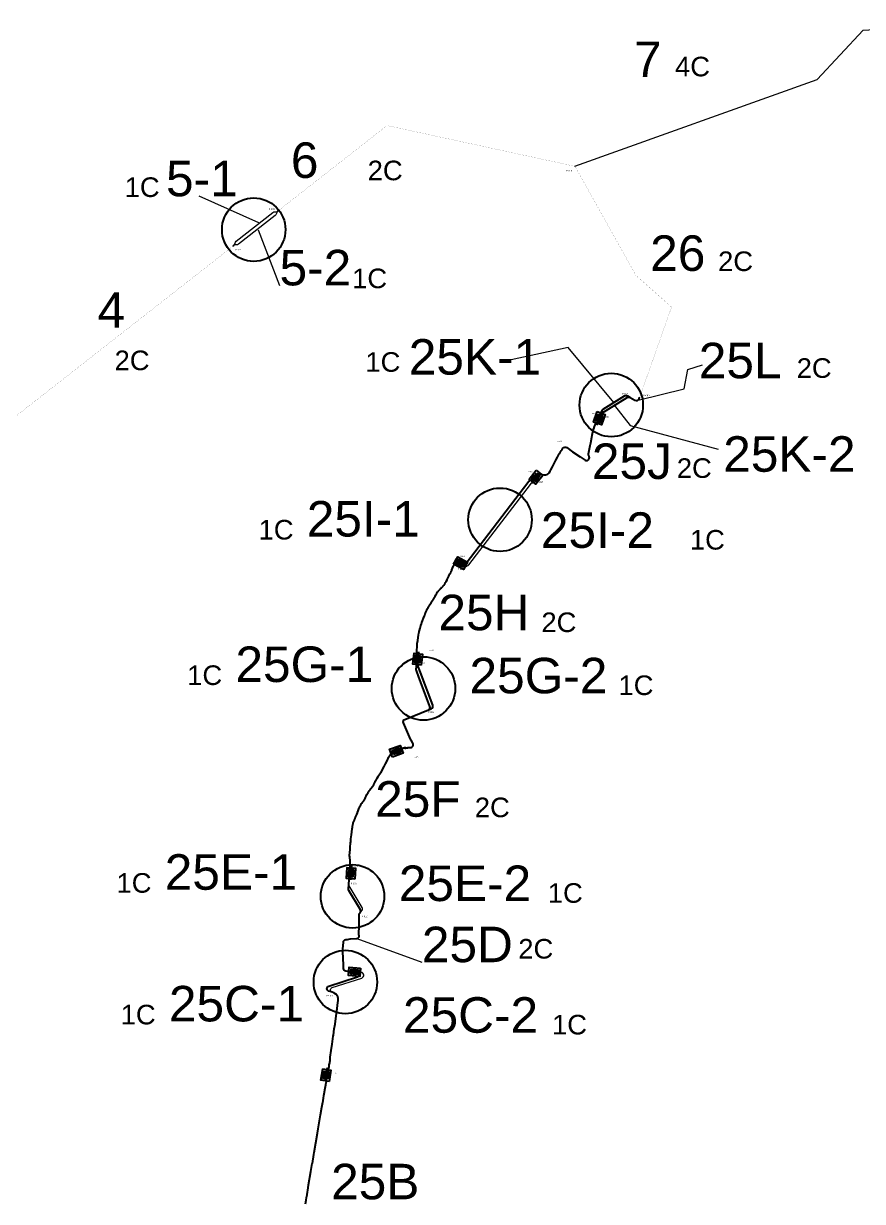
# Model space of a CAD drawing. Header units: metres. Extents: x 454908 to 510509, y 4717009 to 4730077.
# Drawn here: x 500254 to 504536, y 4723104 to 4729116 of the extents above; entities that cross this region are included whole.
import ezdxf

# ---------------------------------------------------------------- set-up
doc = ezdxf.new("R2010")
doc.units = ezdxf.units.M
doc.header["$LTSCALE"] = 0.01
doc.header["$MEASUREMENT"] = 0
doc.header["$PDMODE"] = 35
doc.header["$PDSIZE"] = -1.5
doc.layers.get('0').update_dxf_attribs({"lineweight": 0})
for name, color, linetype in [('--PHD', 6, 'Continuous'), ('....pat directa', 5, 'Continuous'), ('10TRZ_LINEA_PK', 4, 'Continuous'), ('CE', 7, 'Continuous')]:
    doc.layers.add(name, color=color, linetype=linetype)
for name, color, linetype, lineweight in [('--PUNTOS NOTABLES', 7, 'Continuous', 0), ('-LINEAQ AUXILIAR', 252, 'Continuous', 0), ('LEAR TRAMOS AEREOS 2c', 62, 'Continuous', 0), ('LEAR TRAMOS AEREOS 4c', 6, 'Continuous', 0), ('LEAR TRAMOS AEREOS TEXTO', 2, 'Continuous', 0), ('LEAR TRAMOS SUBTERRANEOS 1c', 5, 'Continuous', 0), ('LEAR TRAMOS SUBTERRANEOS 2c', 7, 'Continuous', 0), ('NUMERO CIRCUITOS', 6, 'Continuous', 0)]:
    doc.layers.add(name, color=color, linetype=linetype, lineweight=lineweight)
doc.styles.add('SOLARIA 2', font='arial.ttf')
doc.styles.get("Standard").update_dxf_attribs({"font": 'arial.ttf'})
doc.dimstyles.new('SOLARIA', dxfattribs={"dimtxt": 3, "dimasz": 2, "dimexe": 0.25, "dimexo": 1, "dimgap": 1, "dimtad": 1, "dimtih": 1, "dimtoh": 1, "dimzin": 0, "dimdsep": 46, "dimtxsty": 'Standard', "dimcen": 0, "dimclrt": 256, "dimadec": 4, "dimazin": 0, "dimtfac": 1, "dimtofl": 0, "dimtmove": 1, "dimatfit": 2, "dimfxl": 3, "dimfxlon": 1, "dimtfillclr": 256, "dimtolj": 1, "dimtzin": 0, "dimarcsym": 0})

# ---------------------------------------------------------------- blocks, each defined once
blk = doc.blocks.new('A$Cf7c1e7a3')
at = {"color": 3}
for points in [[(17.8, 39.7), (43.2, 5.1)], [(17.8, 39.7), (43.2, 5.1)], [(43.2, 5.1), (17.8, 39.7)]]:
    blk.add_lwpolyline(points, dxfattribs=at)
at = {"layer": '10TRZ_LINEA_PK', "color": 5}
for points in [[(41, 56.6), (66.3, 22), (20, -11.9), (-5.3, 22.7)], [(38.8, 42.6), (52.4, 24.2), (22.2, 2.1), (8.7, 20.5)], [(37.4, 33), (42.7, 25.7), (23.7, 11.7), (18.3, 19.1)]]:
    blk.add_lwpolyline(points, close=True, dxfattribs=at)
at = {"layer": '10TRZ_LINEA_PK', "color": 41, "true_color": 0xf4ee51}
blk.add_lwpolyline([(0, 0), (57.5, 42.1)], dxfattribs=at)
at = {"layer": '10TRZ_LINEA_PK', "color": 1}
for points in [[(38.4, 39.8), (49.6, 24.6), (22.6, 4.9), (11.5, 20.1)], [(37.1, 31.5), (41.2, 25.9), (23.9, 13.3), (19.9, 18.8)], [(36.7, 28.7), (38.4, 26.3), (24.4, 16), (22.6, 18.4), (36.7, 28.7)]]:
    blk.add_lwpolyline(points, close=True, dxfattribs=at)
at = {"layer": '10TRZ_LINEA_PK', "color": 5}
blk.add_lwpolyline([(43.2, 5.1), (17.8, 39.7)], dxfattribs=at)
at = {"layer": '10TRZ_LINEA_PK', "color": 1}
blk.add_lwpolyline([(22.6, 18.4), (38.4, 26.3), (36.7, 28.7), (24.4, 16)], dxfattribs=at)
blk = doc.blocks.new('*D25')
at = {"layer": '....pat directa', "color": 0, "lineweight": -2, "transparency": 16777216}
for p, q in [((502201.8, 4725421.5), (502201.6, 4725423.5)), ((502201.9, 4725419.6), (502202.2, 4725419.6)), ((502202.1, 4725417.5), (502201.9, 4725419.6)), ((502202, 4725418.5), (502205.8, 4725418.8)), ((502202.1, 4725417.5), (502202.4, 4725417.5)), ((502202.3, 4725415.5), (502202.4, 4725413.5)), ((502205.8, 4725418.8), (502215.7, 4725418.8))]:
    blk.add_line(p, q, dxfattribs=at)
at = {"layer": '....pat directa', "color": 0, "transparency": 16777216}
for points in [[(502202.1, 4725421.6), (502201.5, 4725421.5), (502201.9, 4725419.6)], [(502202.6, 4725415.5), (502201.9, 4725415.4), (502202.1, 4725417.5)]]:
    blk.add_solid(points, dxfattribs=at)
at = {"layer": 'Defpoints', "color": 0, "transparency": 16777216}
for p in [(502201.9, 4725419.6), (502201.9, 4725419.6), (502202.1, 4725417.5)]:
    blk.add_point(p, dxfattribs=at)
at = {"layer": '....pat directa', "transparency": 16777216, "insert": (502210.7, 4725421.3), "char_height": 3, "attachment_point": 5}
blk.add_mtext('\\A1;2.10', dxfattribs=at)

msp = doc.modelspace()

# ---------------------------------------------------------------- linework, layer by layer
at = {"layer": '--PHD'}
for centre in [(501428.524, 4728064.159), (503253.542, 4727168.893), (502685.776, 4726583.47), (502294.926, 4725722.383), (501932.908, 4724661.15), (501896.393, 4724223.987)]:
    msp.add_circle(centre, 161.933, dxfattribs=at)
at = {"layer": '-LINEAQ AUXILIAR'}
for points in [[(501454.741, 4728098.363), (501149.595, 4728235.72)], [(501450.629, 4728063.436), (501560.249, 4727779.629)], [(503266.551, 4727181.952), (503034.292, 4727463.17), (502742.262, 4727399.567)], [(503390.119, 4727193.747), (503626.19, 4727251.465), (503643.77, 4727349.848), (503719.366, 4727373.565)], [(503269.615, 4727167.366), (503350.605, 4727064.701), (503800.054, 4726944.344)], [(501954.574, 4724445.464), (502286.811, 4724325.157)]]:
    msp.add_lwpolyline(points, dxfattribs=at)
at = {"layer": '....pat directa', "color": 4}
for points in [[(502192.66, 4725418.898), (502192.66, 4725418.898), (502201.506, 4725419.52, 0.00232543), (502201.626, 4725419.529), (502212.898, 4725420.427), (502227.545, 4725420.655, 0.56476329), (502240.465, 4725442.861), (502223.714, 4725473.433, -0.02510649), (502223.058, 4725474.788), (502192.392, 4725547.15, -0.41991183), (502199.523, 4725564.288), (502320.809, 4725612.932, 0.40758039), (502328.143, 4725629.562), (502271.732, 4725780.01), (502259.263, 4725813.266, -0.12179048), (502258.372, 4725820.895), (502266.488, 4725884.943, 0.16478334), (502264.442, 4725895.004), (502263.353, 4725896.875, -0.1528233), (502261.231, 4725906.194), (502261.715, 4725912.291), (502263.027, 4725939.306, 0.00522052), (502263.037, 4725939.578), (502263.297, 4725948.977, 0.00000395), (502263.297, 4725948.977), (502263.319, 4725949.773, -0.04062599), (502263.548, 4725951.87), (502266.323, 4725966.298, 0.01890509), (502266.472, 4725967.269), (502268.155, 4725981.913, 0.00930569), (502268.201, 4725982.395), (502269.096, 4725993.966, -0.02014288), (502269.219, 4725995.006), (502270.656, 4726004.04, -0.01861144), (502270.843, 4726004.99), (502272.478, 4726011.903, -0.00619693), (502272.556, 4726012.216), (502274.089, 4726018.049), (502277.248, 4726029.347, -0.01385716), (502277.51, 4726030.194), (502281.805, 4726042.812, 0.00057177), (502281.817, 4726042.847), (502284.683, 4726051.331, 0.00005516), (502284.684, 4726051.334), (502287.035, 4726058.297, -0.01016267), (502287.255, 4726058.909), (502290.338, 4726066.946, 0.00050225), (502290.349, 4726066.976), (502295.805, 4726081.287, 0.00153444), (502295.84, 4726081.379), (502300.156, 4726092.913, -0.00076724), (502300.173, 4726092.959), (502301.15, 4726095.545, -0.00143565), (502301.183, 4726095.631), (502301.957, 4726097.646, -0.00272734), (502302.021, 4726097.808), (502302.77, 4726099.696, -0.002209), (502302.823, 4726099.827), (502303.603, 4726101.743, -0.00466498), (502303.718, 4726102.019), (502303.982, 4726102.633, 0.00517576), (502304.109, 4726102.939), (502305.782, 4726107.074, -0.00122271), (502305.812, 4726107.146), (502307.582, 4726111.46, -0.00014599), (502307.586, 4726111.468), (502308.967, 4726114.826, 0.00027333), (502308.973, 4726114.842), (502310.647, 4726118.927, 0.00040931), (502310.657, 4726118.951), (502311.871, 4726121.927, -0.0003446), (502311.88, 4726121.948), (502313.929, 4726126.952, -0.02264472), (502314.538, 4726128.267), (502315.507, 4726130.13, 0.00045938), (502315.521, 4726130.157), (502318.219, 4726135.372, -0.02026422), (502318.861, 4726136.499), (502322.653, 4726142.567, -0.00122938), (502322.695, 4726142.634), (502325.004, 4726146.29, 0.00118824), (502325.045, 4726146.355), (502328.787, 4726152.342, -0.01543365), (502329.336, 4726153.163), (502333.445, 4726158.912, -0.00102038), (502333.483, 4726158.965), (502336.361, 4726162.959, 0.02113657), (502337.104, 4726164.089), (502339.782, 4726168.557, -0.00987182), (502340.117, 4726169.092), (502345.004, 4726176.56, -0.00165587), (502345.062, 4726176.648), (502346.342, 4726178.576, 0.00272284), (502346.438, 4726178.722), (502347.326, 4726180.092, 0.00226484), (502347.404, 4726180.214), (502350.256, 4726184.702, -0.00076359), (502350.283, 4726184.743), (502352.253, 4726187.823, 0.02527873), (502353.054, 4726189.227), (502354.003, 4726191.105, 0.00052824), (502354.019, 4726191.135), (502358.654, 4726200.353, -0.00889568), (502358.919, 4726200.857), (502362.414, 4726207.232, -0.01828194), (502363.013, 4726208.236), (502367.208, 4726214.714, -0.02863121), (502368.289, 4726216.192), (502371.124, 4726219.632, -0.00785659), (502371.45, 4726220.015), (502376.747, 4726226.048, -0.00553369), (502376.984, 4726226.312), (502379.957, 4726229.551, 0.00185274), (502380.037, 4726229.639), (502381.137, 4726230.855, -0.01757633), (502381.92, 4726231.662), (502383.721, 4726233.391, 0.00193376), (502383.81, 4726233.477), (502386.659, 4726236.256, -0.00068878), (502386.691, 4726236.287), (502388.997, 4726238.524, 0.01335256), (502389.594, 4726239.135), (502391.279, 4726240.953, 0.00077516), (502391.312, 4726240.99), (502394.65, 4726244.615, -0.00046823), (502394.67, 4726244.637), (502394.775, 4726244.751, 0.02424228), (502395.771, 4726245.939), (502398.614, 4726249.687, -0.00081096), (502398.646, 4726249.728), (502404.146, 4726256.93, -0.00085871), (502404.179, 4726256.973), (502405.364, 4726258.514, 0.02731202), (502406.352, 4726259.954), (502407.939, 4726262.563, -0.00046349), (502407.954, 4726262.588), (502409.786, 4726265.588, 0.03369032), (502410.783, 4726267.497), (502415.082, 4726277.292, 0.00008136), (502415.084, 4726277.296), (502416.621, 4726280.8, -0.01809519), (502417.124, 4726281.843), (502418.685, 4726284.8, 0.00266334), (502418.764, 4726284.952), (502420.899, 4726289.105, -0.00263017), (502420.977, 4726289.254), (502422.225, 4726291.619, 0.00088752), (502422.251, 4726291.669), (502423.845, 4726294.715, 0.00011187), (502423.848, 4726294.721), (502426.695, 4726300.169, 0.0076743), (502426.916, 4726300.607), (502430.215, 4726307.424, -0.00089483), (502430.24, 4726307.475), (502433.743, 4726314.644, 0.00073228), (502433.763, 4726314.687), (502436.504, 4726320.339, 0.00528843), (502436.648, 4726320.645), (502439.495, 4726326.847, 0.00179106), (502439.542, 4726326.951), (502447.202, 4726343.957, 0.0047026), (502447.323, 4726344.233), (502448.148, 4726346.162, 0.00102912), (502448.174, 4726346.222), (502449.611, 4726349.618), (502454.923, 4726360.356, -0.42570019), (502475.539, 4726366.88), (502493.347, 4726357.187, 0.37119149), (502512.481, 4726361.313), (502828.036, 4726772.893), (502833.46, 4726779.966, -0.25860042), (502847.683, 4726786.158), (502848.813, 4726786.05, 0.25863858), (502863.038, 4726792.244), (502876.604, 4726809.942, -0.28336963), (502892.288, 4726815.928), (502911.188, 4726812.338, 0.30971704), (502937.073, 4726823.681), (502941.502, 4726830.792, 0.01661768), (502942.167, 4726831.943), (502945.142, 4726837.513, 0.00112629), (502945.174, 4726837.573), (502953.989, 4726854.254, 0.00090334), (502954.014, 4726854.302), (502971.284, 4726887.273, 0.00025831), (502971.292, 4726887.287), (502979.167, 4726902.361, 0.00001845), (502979.168, 4726902.362), (502988.353, 4726919.946, -0.00799233), (502988.582, 4726920.367), (502990.675, 4726924.078, -0.0091925), (502990.954, 4726924.554), (502994.629, 4726930.546, -0.01293867), (502995.052, 4726931.197), (502998.246, 4726935.846, -0.01586095), (502998.809, 4726936.613), (503002.286, 4726941.044, -0.00205295), (503002.363, 4726941.141), (503007.084, 4726948.342, -0.43064361), (503027.109, 4726951.927), (503056.22, 4726930.426, -0.00497398), (503056.451, 4726930.27), (503093.97, 4726904.236, 0.01042248), (503094.457, 4726903.913), (503120.333, 4726887.513, 0.73556667), (503140.717, 4726904.804), (503138.194, 4726910.752, -0.15324517), (503137.383, 4726919.097), (503146.434, 4726962.167, 0.00192253), (503146.456, 4726962.272), (503149.313, 4726976.405, 0.00117333), (503149.326, 4726976.47), (503153.07, 4726995.45, 0.0020427), (503153.092, 4726995.562), (503158.245, 4727022.854, -0.00408375), (503158.289, 4727023.078), (503160.272, 4727032.716, -0.0150404), (503160.467, 4727033.535), (503163.29, 4727044.019, -0.00718045), (503163.4, 4727044.406), (503165.926, 4727052.815, -0.01849447), (503166.261, 4727053.795), (503171.802, 4727068.264, -0.0125529), (503172.07, 4727068.913, -0.01250417), (503172.369, 4727069.547, -0.00004872), (503172.37, 4727069.549), (503174.554, 4727073.888, -0.09424235), (503177.964, 4727078.336), (503184.552, 4727084.216, 0.12590507), (503188.699, 4727090.389), (503199.055, 4727119.565), (503206.571, 4727140.74, -0.16975996), (503212.776, 4727148.455), (503320.326, 4727215.448, -0.27867176), (503335.84, 4727215.658), (503349.484, 4727207.664), (503374.125, 4727193.226, 0.47170528), (503395.861, 4727201.197), (503398.342, 4727208.26)], [(503192.58, 4727101.323), (503199.055, 4727119.565), (503206.571, 4727140.74, -0.16975996), (503212.776, 4727148.455), (503320.326, 4727215.448, -0.27867176), (503335.84, 4727215.658), (503349.484, 4727207.664), (503374.125, 4727193.226, 0.47170528), (503395.861, 4727201.197), (503398.342, 4727208.26)], [(502869.017, 4726800.045), (502876.604, 4726809.942, -0.28336963), (502892.288, 4726815.928), (502911.188, 4726812.338, 0.30971704), (502937.073, 4726823.681), (502941.502, 4726830.792, 0.01661768), (502942.167, 4726831.943), (502945.142, 4726837.513, 0.00112629), (502945.174, 4726837.573), (502953.989, 4726854.254, 0.00090334), (502954.014, 4726854.302), (502971.284, 4726887.273, 0.00025831), (502971.292, 4726887.287), (502979.167, 4726902.361, 0.00001845), (502979.168, 4726902.362), (502988.353, 4726919.946, -0.00799233), (502988.582, 4726920.367), (502990.675, 4726924.078, -0.0091925), (502990.954, 4726924.554), (502994.629, 4726930.546, -0.01293867), (502995.052, 4726931.197), (502998.246, 4726935.846, -0.01586095), (502998.809, 4726936.613), (503002.286, 4726941.044, -0.00205295), (503002.363, 4726941.141), (503007.084, 4726948.342, -0.43064361), (503027.109, 4726951.927), (503056.22, 4726930.426, -0.00497398), (503056.451, 4726930.27), (503093.97, 4726904.236, 0.01042248), (503094.457, 4726903.913), (503120.333, 4726887.513, 0.73556667), (503140.717, 4726904.804), (503138.194, 4726910.752, -0.15324517), (503137.383, 4726919.097), (503146.434, 4726962.167, 0.00192253), (503146.456, 4726962.272), (503149.313, 4726976.405, 0.00117333), (503149.326, 4726976.47), (503153.07, 4726995.45, 0.0020427), (503153.092, 4726995.562), (503158.245, 4727022.854, -0.00408375), (503158.289, 4727023.078), (503160.272, 4727032.716, -0.0150404), (503160.467, 4727033.535), (503163.29, 4727044.019, -0.00718045), (503163.4, 4727044.406), (503165.926, 4727052.815, -0.01849447), (503166.261, 4727053.795), (503171.802, 4727068.264, -0.0125529), (503172.07, 4727068.913, -0.01250417), (503172.369, 4727069.547, -0.00004872), (503172.37, 4727069.549), (503174.554, 4727073.888, -0.09424235), (503177.964, 4727078.336), (503184.552, 4727084.216, 0.12590507), (503188.699, 4727090.389), (503192.58, 4727101.323)], [(502484.443, 4726362.033), (502493.347, 4726357.187, 0.37119149), (502512.481, 4726361.313), (502828.036, 4726772.893), (502833.46, 4726779.966, -0.25860042), (502847.683, 4726786.158), (502848.813, 4726786.05, 0.25863858), (502863.038, 4726792.244), (502869.017, 4726800.045)], [(502264.818, 4725871.77), (502266.488, 4725884.943, 0.16478334), (502264.442, 4725895.004), (502263.353, 4725896.875, -0.1528233), (502261.231, 4725906.194), (502261.715, 4725912.291), (502263.027, 4725939.306, 0.00522052), (502263.037, 4725939.578), (502263.297, 4725948.977, 0.00000395), (502263.297, 4725948.977), (502263.319, 4725949.773, -0.04062599), (502263.548, 4725951.87), (502266.323, 4725966.298, 0.01890509), (502266.472, 4725967.269), (502268.155, 4725981.913, 0.00930569), (502268.201, 4725982.395), (502269.096, 4725993.966, -0.02014288), (502269.219, 4725995.006), (502270.656, 4726004.04, -0.01861144), (502270.843, 4726004.99), (502272.478, 4726011.903, -0.00619693), (502272.556, 4726012.216), (502274.089, 4726018.049), (502277.248, 4726029.347, -0.01385716), (502277.51, 4726030.194), (502281.805, 4726042.812, 0.00057177), (502281.817, 4726042.847), (502284.683, 4726051.331, 0.00005516), (502284.684, 4726051.334), (502287.035, 4726058.297, -0.01016267), (502287.255, 4726058.909), (502290.338, 4726066.946, 0.00050225), (502290.349, 4726066.976), (502295.805, 4726081.287, 0.00153444), (502295.84, 4726081.379), (502300.156, 4726092.913, -0.00076724), (502300.173, 4726092.959), (502301.15, 4726095.545, -0.00143565), (502301.183, 4726095.631), (502301.957, 4726097.646, -0.00272734), (502302.021, 4726097.808), (502302.77, 4726099.696, -0.002209), (502302.823, 4726099.827), (502303.603, 4726101.743, -0.00466498), (502303.718, 4726102.019), (502303.982, 4726102.633, 0.00517576), (502304.109, 4726102.939), (502305.782, 4726107.074, -0.00122271), (502305.812, 4726107.146), (502307.582, 4726111.46, -0.00014599), (502307.586, 4726111.468), (502308.967, 4726114.826, 0.00027333), (502308.973, 4726114.842), (502310.647, 4726118.927, 0.00040931), (502310.657, 4726118.951), (502311.871, 4726121.927, -0.0003446), (502311.88, 4726121.948), (502313.929, 4726126.952, -0.02264472), (502314.538, 4726128.267), (502315.507, 4726130.13, 0.00045938), (502315.521, 4726130.157), (502318.219, 4726135.372, -0.02026422), (502318.861, 4726136.499), (502322.653, 4726142.567, -0.00122938), (502322.695, 4726142.634), (502325.004, 4726146.29, 0.00118824), (502325.045, 4726146.355), (502328.787, 4726152.342, -0.01543365), (502329.336, 4726153.163), (502333.445, 4726158.912, -0.00102038), (502333.483, 4726158.965), (502336.361, 4726162.959, 0.02113657), (502337.104, 4726164.089), (502339.782, 4726168.557, -0.00987182), (502340.117, 4726169.092), (502345.004, 4726176.56, -0.00165587), (502345.062, 4726176.648), (502346.342, 4726178.576, 0.00272284), (502346.438, 4726178.722), (502347.326, 4726180.092, 0.00226484), (502347.404, 4726180.214), (502350.256, 4726184.702, -0.00076359), (502350.283, 4726184.743), (502352.253, 4726187.823, 0.02527873), (502353.054, 4726189.227), (502354.003, 4726191.105, 0.00052824), (502354.019, 4726191.135), (502358.654, 4726200.353, -0.00889568), (502358.919, 4726200.857), (502362.414, 4726207.232, -0.01828194), (502363.013, 4726208.236), (502367.208, 4726214.714, -0.02863121), (502368.289, 4726216.192), (502371.124, 4726219.632, -0.00785659), (502371.45, 4726220.015), (502376.747, 4726226.048, -0.00553369), (502376.984, 4726226.312), (502379.957, 4726229.551, 0.00185274), (502380.037, 4726229.639), (502381.137, 4726230.855, -0.01757633), (502381.92, 4726231.662), (502383.721, 4726233.391, 0.00193376), (502383.81, 4726233.477), (502386.659, 4726236.256, -0.00068878), (502386.691, 4726236.287), (502388.997, 4726238.524, 0.01335256), (502389.594, 4726239.135), (502391.279, 4726240.953, 0.00077516), (502391.312, 4726240.99), (502394.65, 4726244.615, -0.00046823), (502394.67, 4726244.637), (502394.775, 4726244.751, 0.02424228), (502395.771, 4726245.939), (502398.614, 4726249.687, -0.00081096), (502398.646, 4726249.728), (502404.146, 4726256.93, -0.00085871), (502404.179, 4726256.973), (502405.364, 4726258.514, 0.02731202), (502406.352, 4726259.954), (502407.939, 4726262.563, -0.00046349), (502407.954, 4726262.588), (502409.786, 4726265.588, 0.03369032), (502410.783, 4726267.497), (502415.082, 4726277.292, 0.00008136), (502415.084, 4726277.296), (502416.621, 4726280.8, -0.01809519), (502417.124, 4726281.843), (502418.685, 4726284.8, 0.00266334), (502418.764, 4726284.952), (502420.899, 4726289.105, -0.00263017), (502420.977, 4726289.254), (502422.225, 4726291.619, 0.00088752), (502422.251, 4726291.669), (502423.845, 4726294.715, 0.00011187), (502423.848, 4726294.721), (502426.695, 4726300.169, 0.0076743), (502426.916, 4726300.607), (502430.215, 4726307.424, -0.00089483), (502430.24, 4726307.475), (502433.743, 4726314.644, 0.00073228), (502433.763, 4726314.687), (502436.504, 4726320.339, 0.00528843), (502436.648, 4726320.645), (502439.495, 4726326.847, 0.00179106), (502439.542, 4726326.951), (502447.202, 4726343.957, 0.0047026), (502447.323, 4726344.233), (502448.148, 4726346.162, 0.00102912), (502448.174, 4726346.222), (502449.611, 4726349.618), (502454.923, 4726360.356, -0.42570019), (502475.539, 4726366.88), (502484.443, 4726362.033)], [(502320.809, 4725612.932), (502333.849, 4725618.162, 0.40758039), (502342.31, 4725637.35), (502279.69, 4725804.362), (502263.579, 4725847.328, -0.12179048), (502262.688, 4725854.957), (502266.488, 4725884.943, 0.16478334), (502264.442, 4725895.004), (502263.353, 4725896.875, -0.1528233), (502261.231, 4725906.194), (502261.715, 4725912.291)], [(502156.147, 4725401.812), (502170.011, 4725407.001, 0.11999257), (502176.272, 4725411.256), (502177.662, 4725412.794, -0.16107697), (502186.4, 4725417.755), (502191.107, 4725418.695, -0.0301547), (502192.66, 4725418.898), (502201.506, 4725419.52, 0.00232543), (502201.626, 4725419.529), (502212.898, 4725420.427), (502227.545, 4725420.655, 0.56476329), (502240.465, 4725442.861), (502223.714, 4725473.433, -0.02510649), (502223.058, 4725474.788), (502192.392, 4725547.15, -0.41991183), (502199.523, 4725564.288), (502320.809, 4725612.932, 0.40758039), (502328.143, 4725629.562), (502271.732, 4725780.01), (502259.263, 4725813.266, -0.12179048), (502258.372, 4725820.895), (502264.818, 4725871.77)], [(502129.846, 4725390.212, -0.11489331), (502135.889, 4725394.231), (502156.147, 4725401.812)], [(501924.969, 4724778.651), (501925.956, 4724792.192, 0.15471399), (501923.712, 4724801.599), (501922.51, 4724803.599, -0.14759688), (501920.239, 4724812.561), (501920.924, 4724827.772), (501920.973, 4724832.071, 0.01069729), (501920.968, 4724832.628), (501920.761, 4724839.261, 0.01594562), (501920.708, 4724840.088), (501918.53, 4724862.951, 0.00302298), (501918.514, 4724863.107), (501917.976, 4724868.111, -0.04457581), (501917.935, 4724870.424), (501920.086, 4724900.635, -0.00060657), (501920.089, 4724900.667), (501920.78, 4724910.056), (501922.959, 4724934.074), (501923.441, 4724939.681), (501924.794, 4724954.404), (501927.676, 4724975.207), (501930.911, 4725005.324), (501932.415, 4725013.829), (501933.273, 4725019.981), (501934.591, 4725026.486), (501935.708, 4725032.936), (501936.683, 4725035.803), (501938.014, 4725039.364), (501940.791, 4725046.236), (501942.158, 4725049.647, 0.00216721), (501942.2, 4725049.752), (501943.311, 4725052.596, 0.00327683), (501943.372, 4725052.755), (501944.36, 4725055.384, -0.0099462), (501944.551, 4725055.865), (501945.755, 4725058.717, -0.00646846), (501945.89, 4725059.025), (501946.842, 4725061.128, 0.01367515), (501947.117, 4725061.784), (501947.548, 4725062.894, 0.00043437), (501947.556, 4725062.915), (501948.191, 4725064.557, -0.0049323), (501948.285, 4725064.795), (501954.123, 4725079.061, 0.00038649), (501954.131, 4725079.08), (501957.784, 4725088.048, 0.02080686), (501958.15, 4725089.066), (501961.049, 4725098.318, 0.00116255), (501961.067, 4725098.375), (501964.247, 4725108.694, -0.03596259), (501964.924, 4725110.434), (501967.967, 4725116.852, -0.02115207), (501968.48, 4725117.825), (501974.557, 4725128.259, -0.01146589), (501974.869, 4725128.767), (501979.132, 4725135.372, -0.03039016), (501980.068, 4725136.644), (501980.69, 4725137.391, -0.00126929), (501980.733, 4725137.442), (501984.075, 4725141.411, -0.0019271), (501984.14, 4725141.487), (501987.112, 4725144.963, -0.00368944), (501987.238, 4725145.108), (501989.391, 4725147.551, 0.04527866), (501990.779, 4725149.447), (501992.64, 4725152.543, 0.02056431), (501993.153, 4725153.481), (501995.151, 4725157.523, 0.00040339), (501995.16, 4725157.542), (501996.958, 4725161.194, 0.0025584), (501997.016, 4725161.314), (501999.061, 4725165.578, -0.00183635), (501999.103, 4725165.664), (502000.54, 4725168.604, 0.00542314), (502000.661, 4725168.859), (502001.979, 4725171.71, 0.00033209), (502001.986, 4725171.726), (502006.058, 4725180.568, -0.01871679), (502006.497, 4725181.436), (502012.275, 4725191.853, -0.04443014), (502013.568, 4725193.763), (502017.787, 4725198.937, 0.02480558), (502018.551, 4725199.975), (502022.03, 4725205.23, 0.00313383), (502022.119, 4725205.367), (502024.069, 4725208.394, -0.033987), (502025.124, 4725209.81), (502036.451, 4725223.037, 0.01543524), (502036.953, 4725223.662), (502038.648, 4725225.907, 0.04369533), (502039.851, 4725227.83), (502041.583, 4725231.226, 0.00813965), (502041.769, 4725231.606), (502047.986, 4725244.838, -0.00513698), (502048.102, 4725245.079), (502050.745, 4725250.418, -0.01645414), (502051.15, 4725251.171), (502056.588, 4725260.547, -0.00056005), (502056.602, 4725260.573), (502058.752, 4725264.26, -0.0026313), (502058.821, 4725264.378), (502063.984, 4725273.023, -0.01732016), (502064.472, 4725273.779), (502076.315, 4725290.811, 0.02816339), (502077.082, 4725292.058), (502094.125, 4725323.631, 0.00298797), (502094.197, 4725323.768), (502101.644, 4725337.967, 0.00712217), (502101.811, 4725338.297), (502110.586, 4725356.253, 0.00642583), (502110.728, 4725356.555), (502117.162, 4725370.626, -0.04345145), (502118.274, 4725372.588), (502128.008, 4725387.849, -0.04687437), (502129.846, 4725390.212, -0.04687437)], [(501943.14, 4724276.105), (501898.832, 4724280.051, -0.36020515), (501887.049, 4724291.715), (501887.298, 4724289.211, -0.02890289), (501887.236, 4724290.711), (501887.367, 4724298.621, 0.03696751), (501887.257, 4724300.538), (501886.163, 4724308.825, -0.02372306), (501886.06, 4724310.054), (501884.753, 4724345.968, -0.00066549), (501884.752, 4724346.003), (501884.484, 4724353.943, 0.00011675), (501884.484, 4724353.95), (501883.962, 4724369.239, -0.0007091), (501883.96, 4724369.276), (501883.658, 4724378.915, -0.00924791), (501883.652, 4724379.396), (501883.697, 4724387.414, -0.00138881), (501883.698, 4724387.486), (501883.775, 4724394.362, -0.01029347), (501883.792, 4724394.897), (501884.438, 4724407.212, -0.00594321), (501884.458, 4724407.52), (501886.059, 4724428.505, -0.36862754), (501897.957, 4724440.472), (501905.313, 4724441.076, 0.01897687), (501906.293, 4724441.194), (501920.754, 4724443.496, -0.02543126), (501922.068, 4724443.637), (501954.574, 4724445.464, 0.44993767), (501966.642, 4724460.727), (501965.806, 4724465.412, -0.04570197), (501965.604, 4724467.775), (501965.863, 4724509.983, -0.00199572), (501965.864, 4724510.087), (501966.67, 4724567.194, -0.1729102), (501969.717, 4724575.375), (501971.513, 4724577.512, 0.31954608), (501972.724, 4724592.54), (501913.823, 4724691.205, -0.15521731), (501911.748, 4724700.059), (501915.281, 4724745.392, -0.15631712), (501918.974, 4724754.433), (501920.282, 4724755.991, 0.15759074), (501923.981, 4724765.111), (501924.969, 4724778.651)], [(501797.244, 4723748.493), (501799.095, 4723760.286, -0.1730052), (501804.233, 4723769.729), (501805.548, 4723770.906, 0.1654775), (501810.607, 4723779.887), (501812.715, 4723791.158), (501813.999, 4723799.964, -0.01995437), (501814.233, 4723801.219), (501816.694, 4723811.994, 0.03307312), (501817.027, 4723814.082), (501817.848, 4723822.947), (501819.204, 4723839.614), (501824.209, 4723875.235), (501828.658, 4723907.162), (501834.218, 4723947.482), (501835.021, 4723953.137, -0.00234219), (501835.043, 4723953.285), (501839.734, 4723984.21, -0.00038514), (501839.737, 4723984.234), (501843.518, 4724008.903, 0.00159581), (501843.533, 4724009.004), (501845.814, 4724024.553, 0.00476457), (501845.856, 4724024.855), (501848.991, 4724049.487, -0.00038542), (501848.995, 4724049.511), (501852.811, 4724079.124, 0.00152198), (501852.823, 4724079.221), (501853.765, 4724086.901, 0.00071804), (501853.771, 4724086.946), (501855.927, 4724104.944, -0.001441), (501855.938, 4724105.036), (501859.078, 4724130.028, 0.04126069), (501859.19, 4724132.662), (501858.742, 4724143.855, 0.06317308), (501858.076, 4724147.826), (501857.338, 4724150.279, 0.08878162), (501854.787, 4724155.307), (501852.481, 4724158.363, 0.09894307), (501847.795, 4724162.531), (501839.817, 4724167.203, 0.04628451), (501837.139, 4724168.455), (501829.032, 4724171.366), (501818.218, 4724175.465), (501810.773, 4724178.075, -0.71980638), (501811.124, 4724202.728), (501958.284, 4724249.672, 0.81862059), (501955.486, 4724275.005), (501943.14, 4724276.105)], [(501692.36, 4723091.869), (501695.446, 4723110.291, -0.00267255), (501695.475, 4723110.46), (501697.887, 4723123.97, 0.00012921), (501697.889, 4723123.978), (501700.455, 4723138.398, 0.00332237), (501700.491, 4723138.607), (501706.136, 4723172.964, -0.00147766), (501706.152, 4723173.057), (501708.826, 4723188.752, -0.00005907), (501708.827, 4723188.756), (501720.291, 4723255.947, -0.00051529), (501720.297, 4723255.979), (501727.604, 4723298.274, -0.00059702), (501727.61, 4723298.312), (501735.567, 4723343.726, -0.00053751), (501735.573, 4723343.76), (501737.428, 4723354.215, 0.00126907), (501737.442, 4723354.295), (501754.268, 4723452.008, 0.00324413), (501754.302, 4723452.212), (501757.752, 4723473.927, -0.00244829), (501757.777, 4723474.081), (501769.82, 4723545.376, -0.00148094), (501769.836, 4723545.469), (501776.665, 4723584.487, 0.00103905), (501776.677, 4723584.552), (501781.019, 4723609.982, 0.00100172), (501781.029, 4723610.045), (501782.246, 4723617.35, -0.00122862), (501782.259, 4723617.427), (501784.874, 4723632.658, -0.00012601), (501784.875, 4723632.666), (501786.799, 4723643.835, -0.00139547), (501786.814, 4723643.923), (501790.094, 4723662.356, -0.00487184), (501790.152, 4723662.662), (501792.097, 4723672.482, 0.01067055), (501792.216, 4723673.155), (501793.516, 4723681.59, -0.00240854), (501793.54, 4723681.742), (501796.477, 4723699.653, 0.00005407), (501796.478, 4723699.657), (501796.82, 4723701.746), (501799.142, 4723715.927, 0.15280391), (501797.8, 4723725.388), (501796.782, 4723727.528, -0.15110213), (501795.423, 4723736.885), (501797.244, 4723748.493)]]:
    msp.add_lwpolyline(points, format="xyb", dxfattribs=at)
at = {"layer": '....pat directa', "color": 3}
msp.add_lwpolyline([(503199.055, 4727119.565, -0.16975996), (503205.26, 4727127.279), (503333.97, 4727207.454, -0.27867176), (503349.484, 4727207.664)], format="xyb", dxfattribs=at)
msp.add_lwpolyline([(503199.055, 4727119.565, -0.16975996), (503205.26, 4727127.279), (503333.97, 4727207.454, -0.27867176), (503349.484, 4727207.664)], format="xyb", dxfattribs=at)
at = {"layer": '....pat directa', "color": 1}
msp.add_lwpolyline([(502320.809, 4725612.932), (502333.849, 4725618.162, 0.40758039), (502342.31, 4725637.35), (502279.69, 4725804.362), (502263.579, 4725847.328, -0.12179048), (502262.688, 4725854.957), (502262.719, 4725855.204)], format="xyb", dxfattribs=at)
at = {"layer": '....pat directa', "color": 4}
msp.add_lwpolyline([(502140.469, 4725406.584), (502144.241, 4725400.808)], dxfattribs=at)
at = {"layer": '....pat directa', "color": 3}
msp.add_circle((501945.133, 4724275.928), 2.991, dxfattribs=at)
at = {"layer": '10TRZ_LINEA_PK'}
msp.add_lwpolyline([(501908.458, 4724806.575), (501931.296, 4724804.91)], dxfattribs=at)
at = {"layer": 'LEAR TRAMOS AEREOS 2c', "const_width": 0.5}
for points in [[(501554.98, 4728161.742), (502109.062, 4728595.496), (503068.33, 4728387.362)], [(500130.055, 4727046.263), (501321.888, 4727979.27)]]:
    msp.add_lwpolyline(points, dxfattribs=at)
at = {"layer": 'LEAR TRAMOS AEREOS 2c', "const_width": 0.5, "elevation": 473}
msp.add_lwpolyline([(503398.342, 4727208.26), (503561.239, 4727668.62), (503379.819, 4727830.01), (503068.33, 4728387.362)], dxfattribs=at)
at = {"layer": 'LEAR TRAMOS AEREOS 4c'}
msp.add_lwpolyline([(503068.33, 4728387.362), (504304.05, 4728830.076), (504539.702, 4729081.698), (505102.133, 4729116)], dxfattribs=at)
at = {"layer": 'LEAR TRAMOS SUBTERRANEOS 1c'}
for points in [[(501321.888, 4727979.27), (501326.873, 4727983.173, 0.20004848), (501332.901, 4727993.906), (501332.988, 4727994.645, -0.20004968), (501339.016, 4728005.378), (501525.523, 4728151.382, -0.2000507), (501537.39, 4728154.657), (501538.127, 4728154.564, 0.20005107), (501549.994, 4728157.839), (501554.98, 4728161.742)], [(501554.98, 4728161.742), (501549.994, 4728157.839, 0.20004887), (501543.966, 4728147.106), (501543.879, 4728146.367, -0.20004887), (501537.851, 4728135.634), (501351.345, 4727989.63, -0.20004966), (501339.478, 4727986.355), (501338.74, 4727986.448, 0.20004948), (501326.873, 4727983.173), (501321.888, 4727979.27)], [(503199.055, 4727119.565), (503206.571, 4727140.74, -0.16975996), (503212.776, 4727148.455), (503320.326, 4727215.448, -0.27867176), (503335.84, 4727215.658), (503349.484, 4727207.664)], [(503199.055, 4727119.565, -0.16975996), (503205.26, 4727127.279), (503333.97, 4727207.454, -0.27867176), (503349.484, 4727207.664)], [(502493.347, 4726357.187), (502507.645, 4726349.404, 0.36936682), (502526.721, 4726353.454), (502863.038, 4726792.244)], [(502493.347, 4726357.187, 0.37119149), (502512.481, 4726361.313), (502833.46, 4726779.966, -0.25860042), (502847.683, 4726786.158), (502848.813, 4726786.05, 0.25863858), (502863.038, 4726792.244)], [(502320.809, 4725612.932, 0.40758039), (502328.143, 4725629.562), (502259.263, 4725813.266, -0.12179048), (502258.372, 4725820.895), (502262.719, 4725855.204)], [(502320.809, 4725612.932), (502333.849, 4725618.162, 0.40758039), (502342.31, 4725637.35), (502263.579, 4725847.328, -0.12179048), (502262.688, 4725854.957), (502262.719, 4725855.204)], [(501966.67, 4724567.194, -0.1729102), (501969.717, 4724575.375), (501971.513, 4724577.512, 0.31954608), (501972.724, 4724592.54), (501913.823, 4724691.205, -0.15521731), (501911.748, 4724700.059), (501913.631, 4724724.218)], [(501971.513, 4724577.512), (501981.047, 4724588.854, 0.31954608), (501982.257, 4724603.882), (501915.706, 4724715.364, -0.15521731), (501913.631, 4724724.218)], [(501829.032, 4724171.366), (501818.218, 4724175.465), (501810.773, 4724178.075, -0.71980638), (501811.124, 4724202.728), (501958.284, 4724249.672, 0.81862059), (501955.486, 4724275.005)], [(501829.032, 4724171.366, -0.71694415), (501829.475, 4724195.986), (501979.694, 4724243.906, 0.81862059), (501976.466, 4724273.137), (501955.486, 4724275.005)]]:
    msp.add_lwpolyline(points, format="xyb", dxfattribs=at)
at = {"layer": 'LEAR TRAMOS SUBTERRANEOS 2c'}
for points in [[(503349.484, 4727207.664), (503374.125, 4727193.226, 0.47170528), (503395.861, 4727201.197), (503398.342, 4727208.26)], [(502863.038, 4726792.244), (502876.604, 4726809.942, -0.28336963), (502892.288, 4726815.928), (502911.188, 4726812.338, 0.30971704), (502937.073, 4726823.681), (502941.502, 4726830.792, 0.01661768), (502942.167, 4726831.943), (502945.142, 4726837.513, 0.00112629), (502945.174, 4726837.573), (502953.989, 4726854.254, 0.00090334), (502954.014, 4726854.302), (502971.284, 4726887.273, 0.00025831), (502971.292, 4726887.287), (502979.167, 4726902.361, 0.00001845), (502979.168, 4726902.362), (502988.353, 4726919.946, -0.00799233), (502988.582, 4726920.367), (502990.675, 4726924.078, -0.0091925), (502990.954, 4726924.554), (502994.629, 4726930.546, -0.01293867), (502995.052, 4726931.197), (502998.246, 4726935.846, -0.01586095), (502998.809, 4726936.613), (503002.286, 4726941.044, -0.00205295), (503002.363, 4726941.141), (503007.084, 4726948.342, -0.43064361), (503027.109, 4726951.927), (503056.22, 4726930.426, -0.00497398), (503056.451, 4726930.27), (503093.97, 4726904.236, 0.01042248), (503094.457, 4726903.913), (503120.333, 4726887.513, 0.73556667), (503140.717, 4726904.804), (503138.194, 4726910.752, -0.15324517), (503137.383, 4726919.097), (503146.434, 4726962.167, 0.00192253), (503146.456, 4726962.272), (503149.313, 4726976.405, 0.00117333), (503149.326, 4726976.47), (503153.07, 4726995.45, 0.0020427), (503153.092, 4726995.562), (503158.245, 4727022.854, -0.00408375), (503158.289, 4727023.078), (503160.272, 4727032.716, -0.0150404), (503160.467, 4727033.535), (503163.29, 4727044.019, -0.00718045), (503163.4, 4727044.406), (503165.926, 4727052.815, -0.01849447), (503166.261, 4727053.795), (503171.802, 4727068.264, -0.0125529), (503172.07, 4727068.913, -0.01250417), (503172.369, 4727069.547, -0.00004872), (503172.37, 4727069.549), (503174.554, 4727073.888, -0.09424235), (503177.964, 4727078.336), (503184.552, 4727084.216, 0.12590507), (503188.699, 4727090.389), (503199.055, 4727119.565)], [(502262.719, 4725855.204), (502266.488, 4725884.943, 0.16478334), (502264.442, 4725895.004), (502263.353, 4725896.875, -0.1528233), (502261.231, 4725906.194), (502261.715, 4725912.291), (502263.027, 4725939.306, 0.00522052), (502263.037, 4725939.578), (502263.297, 4725948.977, 0.00000395), (502263.297, 4725948.977), (502263.319, 4725949.773, -0.04062599), (502263.548, 4725951.87), (502266.323, 4725966.298, 0.01890509), (502266.472, 4725967.269), (502268.155, 4725981.913, 0.00930569), (502268.201, 4725982.395), (502269.096, 4725993.966, -0.02014288), (502269.219, 4725995.006), (502270.656, 4726004.04, -0.01861144), (502270.843, 4726004.99), (502272.478, 4726011.903, -0.00619693), (502272.556, 4726012.216), (502274.089, 4726018.049), (502277.248, 4726029.347, -0.01385716), (502277.51, 4726030.194), (502281.805, 4726042.812, 0.00057177), (502281.817, 4726042.847), (502284.683, 4726051.331, 0.00005516), (502284.684, 4726051.334), (502287.035, 4726058.297, -0.01016267), (502287.255, 4726058.909), (502290.338, 4726066.946, 0.00050225), (502290.349, 4726066.976), (502295.805, 4726081.287, 0.00153444), (502295.84, 4726081.379), (502300.156, 4726092.913, -0.00076724), (502300.173, 4726092.959), (502301.15, 4726095.545, -0.00143565), (502301.183, 4726095.631), (502301.957, 4726097.646, -0.00272734), (502302.021, 4726097.808), (502302.77, 4726099.696, -0.002209), (502302.823, 4726099.827), (502303.603, 4726101.743, -0.00466498), (502303.718, 4726102.019), (502303.982, 4726102.633, 0.00517576), (502304.109, 4726102.939), (502305.782, 4726107.074, -0.00122271), (502305.812, 4726107.146), (502307.582, 4726111.46, -0.00014599), (502307.586, 4726111.468), (502308.967, 4726114.826, 0.00027333), (502308.973, 4726114.842), (502310.647, 4726118.927, 0.00040931), (502310.657, 4726118.951), (502311.871, 4726121.927, -0.0003446), (502311.88, 4726121.948), (502313.929, 4726126.952, -0.02264472), (502314.538, 4726128.267), (502315.507, 4726130.13, 0.00045938), (502315.521, 4726130.157), (502318.219, 4726135.372, -0.02026422), (502318.861, 4726136.499), (502322.653, 4726142.567, -0.00122938), (502322.695, 4726142.634), (502325.004, 4726146.29, 0.00118824), (502325.045, 4726146.355), (502328.787, 4726152.342, -0.01543365), (502329.336, 4726153.163), (502333.445, 4726158.912, -0.00102038), (502333.483, 4726158.965), (502336.361, 4726162.959, 0.02113657), (502337.104, 4726164.089), (502339.782, 4726168.557, -0.00987182), (502340.117, 4726169.092), (502345.004, 4726176.56, -0.00165587), (502345.062, 4726176.648), (502346.342, 4726178.576, 0.00272284), (502346.438, 4726178.722), (502347.326, 4726180.092, 0.00226484), (502347.404, 4726180.214), (502350.256, 4726184.702, -0.00076359), (502350.283, 4726184.743), (502352.253, 4726187.823, 0.02527873), (502353.054, 4726189.227), (502354.003, 4726191.105, 0.00052824), (502354.019, 4726191.135), (502358.654, 4726200.353, -0.00889568), (502358.919, 4726200.857), (502362.414, 4726207.232, -0.01828194), (502363.013, 4726208.236), (502367.208, 4726214.714, -0.02863121), (502368.289, 4726216.192), (502371.124, 4726219.632, -0.00785659), (502371.45, 4726220.015), (502376.747, 4726226.048, -0.00553369), (502376.984, 4726226.312), (502379.957, 4726229.551, 0.00185274), (502380.037, 4726229.639), (502381.137, 4726230.855, -0.01757633), (502381.92, 4726231.662), (502383.721, 4726233.391, 0.00193376), (502383.81, 4726233.477), (502386.659, 4726236.256, -0.00068878), (502386.691, 4726236.287), (502388.997, 4726238.524, 0.01335256), (502389.594, 4726239.135), (502391.279, 4726240.953, 0.00077516), (502391.312, 4726240.99), (502394.65, 4726244.615, -0.00046823), (502394.67, 4726244.637), (502394.775, 4726244.751, 0.02424228), (502395.771, 4726245.939), (502398.614, 4726249.687, -0.00081096), (502398.646, 4726249.728), (502404.146, 4726256.93, -0.00085871), (502404.179, 4726256.973), (502405.364, 4726258.514, 0.02731202), (502406.352, 4726259.954), (502407.939, 4726262.563, -0.00046349), (502407.954, 4726262.588), (502409.786, 4726265.588, 0.03369032), (502410.783, 4726267.497), (502415.082, 4726277.292, 0.00008136), (502415.084, 4726277.296), (502416.621, 4726280.8, -0.01809519), (502417.124, 4726281.843), (502418.685, 4726284.8, 0.00266334), (502418.764, 4726284.952), (502420.899, 4726289.105, -0.00263017), (502420.977, 4726289.254), (502422.225, 4726291.619, 0.00088752), (502422.251, 4726291.669), (502423.845, 4726294.715, 0.00011187), (502423.848, 4726294.721), (502426.695, 4726300.169, 0.0076743), (502426.916, 4726300.607), (502430.215, 4726307.424, -0.00089483), (502430.24, 4726307.475), (502433.743, 4726314.644, 0.00073228), (502433.763, 4726314.687), (502436.504, 4726320.339, 0.00528843), (502436.648, 4726320.645), (502439.495, 4726326.847, 0.00179106), (502439.542, 4726326.951), (502447.202, 4726343.957, 0.0047026), (502447.323, 4726344.233), (502448.148, 4726346.162, 0.00102912), (502448.174, 4726346.222), (502449.611, 4726349.618), (502454.923, 4726360.356, -0.42570019), (502475.539, 4726366.88), (502493.347, 4726357.187)], [(501913.631, 4724724.218), (501915.281, 4724745.392, -0.15631712), (501918.974, 4724754.433), (501920.282, 4724755.991, 0.15759074), (501923.981, 4724765.111), (501925.956, 4724792.192, 0.15471399), (501923.712, 4724801.599), (501922.51, 4724803.599, -0.14759688), (501920.239, 4724812.561), (501920.924, 4724827.772), (501920.973, 4724832.071, 0.01069729), (501920.968, 4724832.628), (501920.761, 4724839.261, 0.01594562), (501920.708, 4724840.088), (501918.53, 4724862.951, 0.00302298), (501918.514, 4724863.107), (501917.976, 4724868.111, -0.04457581), (501917.935, 4724870.424), (501920.086, 4724900.635, -0.00060657), (501920.089, 4724900.667), (501920.78, 4724910.056), (501922.959, 4724934.074), (501923.441, 4724939.681), (501924.794, 4724954.404), (501927.676, 4724975.207), (501930.911, 4725005.324), (501932.415, 4725013.829), (501933.273, 4725019.981), (501934.591, 4725026.486), (501935.708, 4725032.936), (501936.683, 4725035.803), (501938.014, 4725039.364), (501940.791, 4725046.236), (501942.158, 4725049.647, 0.00216721), (501942.2, 4725049.752), (501943.311, 4725052.596, 0.00327683), (501943.372, 4725052.755), (501944.36, 4725055.384, -0.0099462), (501944.551, 4725055.865), (501945.755, 4725058.717, -0.00646846), (501945.89, 4725059.025), (501946.842, 4725061.128, 0.01367515), (501947.117, 4725061.784), (501947.548, 4725062.894, 0.00043437), (501947.556, 4725062.915), (501948.191, 4725064.557, -0.0049323), (501948.285, 4725064.795), (501954.123, 4725079.061, 0.00038649), (501954.131, 4725079.08), (501957.784, 4725088.048, 0.02080686), (501958.15, 4725089.066), (501961.049, 4725098.318, 0.00116255), (501961.067, 4725098.375), (501964.247, 4725108.694, -0.03596259), (501964.924, 4725110.434), (501967.967, 4725116.852, -0.02115207), (501968.48, 4725117.825), (501974.557, 4725128.259, -0.01146589), (501974.869, 4725128.767), (501979.132, 4725135.372, -0.03039016), (501980.068, 4725136.644), (501980.69, 4725137.391, -0.00126929), (501980.733, 4725137.442), (501984.075, 4725141.411, -0.0019271), (501984.14, 4725141.487), (501987.112, 4725144.963, -0.00368944), (501987.238, 4725145.108), (501989.391, 4725147.551, 0.04527866), (501990.779, 4725149.447), (501992.64, 4725152.543, 0.02056431), (501993.153, 4725153.481), (501995.151, 4725157.523, 0.00040339), (501995.16, 4725157.542), (501996.958, 4725161.194, 0.0025584), (501997.016, 4725161.314), (501999.061, 4725165.578, -0.00183635), (501999.103, 4725165.664), (502000.54, 4725168.604, 0.00542314), (502000.661, 4725168.859), (502001.979, 4725171.71, 0.00033209), (502001.986, 4725171.726), (502006.058, 4725180.568, -0.01871679), (502006.497, 4725181.436), (502012.275, 4725191.853, -0.04443014), (502013.568, 4725193.763), (502017.787, 4725198.937, 0.02480558), (502018.551, 4725199.975), (502022.03, 4725205.23, 0.00313383), (502022.119, 4725205.367), (502024.069, 4725208.394, -0.033987), (502025.124, 4725209.81), (502036.451, 4725223.037, 0.01543524), (502036.953, 4725223.662), (502038.648, 4725225.907, 0.04369533), (502039.851, 4725227.83), (502041.583, 4725231.226, 0.00813965), (502041.769, 4725231.606), (502047.986, 4725244.838, -0.00513698), (502048.102, 4725245.079), (502050.745, 4725250.418, -0.01645414), (502051.15, 4725251.171), (502056.588, 4725260.547, -0.00056005), (502056.602, 4725260.573), (502058.752, 4725264.26, -0.0026313), (502058.821, 4725264.378), (502063.984, 4725273.023, -0.01732016), (502064.472, 4725273.779), (502076.315, 4725290.811, 0.02816339), (502077.082, 4725292.058), (502094.125, 4725323.631, 0.00298797), (502094.197, 4725323.768), (502101.644, 4725337.967, 0.00712217), (502101.811, 4725338.297), (502110.586, 4725356.253, 0.00642583), (502110.728, 4725356.555), (502117.162, 4725370.626, -0.04345145), (502118.274, 4725372.588), (502128.008, 4725387.849, -0.16264363), (502135.889, 4725394.231), (502170.011, 4725407.001, 0.11999257), (502176.272, 4725411.256), (502177.662, 4725412.794, -0.16107697), (502186.4, 4725417.755), (502191.107, 4725418.695, -0.0301547), (502192.66, 4725418.898), (502201.506, 4725419.52, 0.00232543), (502201.626, 4725419.529), (502212.898, 4725420.427), (502227.545, 4725420.655, 0.56476329), (502240.465, 4725442.861), (502223.714, 4725473.433, -0.02510649), (502223.058, 4725474.788), (502192.392, 4725547.15, -0.41991183), (502199.523, 4725564.288), (502320.809, 4725612.932)], [(501955.486, 4724275.005), (501898.832, 4724280.051, -0.36020515), (501887.049, 4724291.715), (501887.298, 4724289.211, -0.02890289), (501887.236, 4724290.711), (501887.367, 4724298.621, 0.03696751), (501887.257, 4724300.538), (501886.163, 4724308.825, -0.02372306), (501886.06, 4724310.054), (501884.753, 4724345.968, -0.00066549), (501884.752, 4724346.003), (501884.484, 4724353.943, 0.00011675), (501884.484, 4724353.95), (501883.962, 4724369.239, -0.0007091), (501883.96, 4724369.276), (501883.658, 4724378.915, -0.00924791), (501883.652, 4724379.396), (501883.697, 4724387.414, -0.00138881), (501883.698, 4724387.486), (501883.775, 4724394.362, -0.01029347), (501883.792, 4724394.897), (501884.438, 4724407.212, -0.00594321), (501884.458, 4724407.52), (501886.059, 4724428.505, -0.36862754), (501897.957, 4724440.472), (501905.313, 4724441.076, 0.01897687), (501906.293, 4724441.194), (501920.754, 4724443.496, -0.02543126), (501922.068, 4724443.637), (501954.574, 4724445.464, 0.44993767), (501966.642, 4724460.727), (501965.806, 4724465.412, -0.04570197), (501965.604, 4724467.775), (501965.863, 4724509.983, -0.00199572), (501965.864, 4724510.087), (501966.67, 4724567.194)], [(501692.36, 4723091.869), (501695.446, 4723110.291, -0.00267255), (501695.475, 4723110.46), (501697.887, 4723123.97, 0.00012921), (501697.889, 4723123.978), (501700.455, 4723138.398, 0.00332237), (501700.491, 4723138.607), (501706.136, 4723172.964, -0.00147766), (501706.152, 4723173.057), (501708.826, 4723188.752, -0.00005907), (501708.827, 4723188.756), (501720.291, 4723255.947, -0.00051529), (501720.297, 4723255.979), (501727.604, 4723298.274, -0.00059702), (501727.61, 4723298.312), (501735.567, 4723343.726, -0.00053751), (501735.573, 4723343.76), (501737.428, 4723354.215, 0.00126907), (501737.442, 4723354.295), (501754.268, 4723452.008, 0.00324413), (501754.302, 4723452.212), (501757.752, 4723473.927, -0.00244829), (501757.777, 4723474.081), (501769.82, 4723545.376, -0.00148094), (501769.836, 4723545.469), (501776.665, 4723584.487, 0.00103905), (501776.677, 4723584.552), (501781.019, 4723609.982, 0.00100172), (501781.029, 4723610.045), (501782.246, 4723617.35, -0.00122862), (501782.259, 4723617.427), (501784.874, 4723632.658, -0.00012601), (501784.875, 4723632.666), (501786.799, 4723643.835, -0.00139547), (501786.814, 4723643.923), (501790.094, 4723662.356, -0.00487184), (501790.152, 4723662.662), (501792.097, 4723672.482, 0.01067055), (501792.216, 4723673.155), (501793.516, 4723681.59, -0.00240854), (501793.54, 4723681.742), (501796.477, 4723699.653, 0.00005407), (501796.478, 4723699.657), (501799.142, 4723715.927, 0.15280391), (501797.8, 4723725.388), (501796.782, 4723727.528, -0.15110213), (501795.423, 4723736.885), (501799.095, 4723760.286, -0.1730052), (501804.233, 4723769.729), (501805.548, 4723770.906, 0.1654775), (501810.607, 4723779.887), (501812.715, 4723791.158), (501813.999, 4723799.964, -0.01995437), (501814.233, 4723801.219), (501816.694, 4723811.994, 0.03307312), (501817.027, 4723814.082), (501817.848, 4723822.947), (501819.204, 4723839.614), (501824.209, 4723875.235), (501828.658, 4723907.162), (501834.218, 4723947.482), (501835.021, 4723953.137, -0.00234219), (501835.043, 4723953.285), (501839.734, 4723984.21, -0.00038514), (501839.737, 4723984.234), (501843.518, 4724008.903, 0.00159581), (501843.533, 4724009.004), (501845.814, 4724024.553, 0.00476457), (501845.856, 4724024.855), (501848.991, 4724049.487, -0.00038542), (501848.995, 4724049.511), (501852.811, 4724079.124, 0.00152198), (501852.823, 4724079.221), (501853.765, 4724086.901, 0.00071804), (501853.771, 4724086.946), (501855.927, 4724104.944, -0.001441), (501855.938, 4724105.036), (501859.078, 4724130.028, 0.04126069), (501859.19, 4724132.662), (501858.742, 4724143.855, 0.06317308), (501858.076, 4724147.826), (501857.338, 4724150.279, 0.08878162), (501854.787, 4724155.307), (501852.481, 4724158.363, 0.09894307), (501847.795, 4724162.531), (501839.817, 4724167.203, 0.04628451), (501837.139, 4724168.455), (501829.032, 4724171.366)]]:
    msp.add_lwpolyline(points, format="xyb", dxfattribs=at)

# ---------------------------------------------------------------- block references
at = {"layer": '10TRZ_LINEA_PK', "color": 1}
for p, rotation in [((503179.924, 4727065.667), 34.23300726448799), ((503179.924, 4727065.667), 34.23300726448799), ((502846.001, 4726770.015), 16.30632301654267), ((502846.001, 4726770.015), 16.30632301654267), ((502517.674, 4726343.945), 115.2160945585188), ((502517.674, 4726343.945), 115.2160945585188), ((502269.575, 4725909.305), 226.5531423851244), ((502269.575, 4725909.305), 226.5531423851244), ((502191.583, 4725415.074), 164.2938594916664), ((501927.717, 4724816.337), 229.6045710779904), ((501927.717, 4724816.337), 229.6045710779904), ((501905.454, 4724279.462), 318.6855974586091), ((501905.454, 4724279.462), 318.6855974586091), ((501905.454, 4724279.462), 318.6855974586091), ((501803.111, 4723785.871), 224.8557424995051), ((501803.111, 4723785.871), 224.8557424995051)]:
    msp.add_blockref('A$Cf7c1e7a3', p, dxfattribs=dict(at, rotation=rotation))

# ---------------------------------------------------------------- texts
at = {"layer": '--PUNTOS NOTABLES', "char_height": 8, "attachment_point": 1, "style": 'SOLARIA 2'}
for s, insert in [('P-029', (503024, 4728369.033)), ('P-028', (501505.5, 4728172.533)), ('P-027', (501334, 4727966.033)), ('P-059', (503309, 4727230.669)), ('P-060', (503418, 4727222.169)), ('P-058', (503211.5, 4727113.169)), ('P-057', (502875, 4726779.175)), ('P-056', (502469.5, 4726335.175)), ('P-055', (502274, 4725857.675)), ('P-054', (502319, 4725605.175)), ('P-053', (501924, 4724731.169)), ('P-052', (501979.5, 4724562.669)), ('P-051', (501954, 4724294.669)), ('P-050', (501800, 4724158.169))]:
    msp.add_mtext_dynamic_manual_height_columns(s, width=220.42992, gutter_width=4532.036, heights=[0], dxfattribs=dict(at, insert=insert))
at = {"layer": 'CE', "char_height": 5, "attachment_point": 1}
for s, insert in [('CEE-13', (503155.186, 4727128.224)), ('CEE-12', (502975.763, 4726987.586)), ('CEE-12', (502829.211, 4726829.841)), ('CEE-11', (502483.406, 4726400.741)), ('CEE-10', (502324.03, 4725920.789)), ('CEE-10', (502324.03, 4725920.789)), ('CEE-09', (502247.015, 4725376.558)), ('CEE-09', (502247.015, 4725376.558)), ('CEE-08', (501934.801, 4724814.108)), ('CEE-08', (501934.801, 4724814.108)), ('CEE-07', (501923.813, 4724292.674)), ('CEE-07', (501923.813, 4724292.674)), ('CEE-06', (501825.679, 4723760.357)), ('CEE-06', (501825.679, 4723760.357))]:
    msp.add_mtext_dynamic_manual_height_columns(s, width=18.40819, gutter_width=204.745, heights=[0], dxfattribs=dict(at, insert=insert))
at = {"layer": 'LEAR TRAMOS AEREOS TEXTO', "style": 'SOLARIA 2'}
for s, height, p in [('7', 181.281, (503369.414, 4728842.421)), ('6', 181.281, (501618.08, 4728328.076)), ('5-1', 181.2814, (500980.671, 4728234.44)), ('26', 181.2814, (503452.09, 4727853.613)), ('5-2', 181.2814, (501560.249, 4727779.629)), ('4', 181.281, (500631.058, 4727563.281)), ('25K-1', 181.2814, (502219.783, 4727324.016)), ('25L', 181.2814, (503700.275, 4727305.401)), ('25J', 181.2814, (503154.549, 4726791.342)), ('25K-2', 181.2814, (503824.972, 4726828.333)), ('25I-1', 181.2814, (501699.231, 4726497.678)), ('25I-2', 181.2814, (502894.151, 4726439.931)), ('25H', 181.2814, (502371.088, 4726019.447)), ('25G-1', 181.2814, (501334.902, 4725755.15)), ('25G-2', 181.2814, (502529.821, 4725697.404)), ('25F', 181.2814, (502048.33, 4725067.703)), ('25E-1', 181.2814, (500974.107, 4724694.886)), ('25E-2', 181.2814, (502169.026, 4724637.14)), ('25D', 181.2814, (502286.811, 4724325.157)), ('25C-1', 181.2814, (500995.437, 4724022.845)), ('25C-2', 181.2814, (502190.357, 4723965.099)), ('25B', 181.2814, (501823.442, 4723114.847))]:
    msp.add_text(s, height=height, dxfattribs=at).set_placement(p)
at = {"layer": 'NUMERO CIRCUITOS', "style": 'SOLARIA 2'}
for s, p in [('4C', (503579.035, 4728846.61)), ('2C', (502010.143, 4728316.21)), ('1C', (500769.589, 4728230.91)), ('2C', (503798.804, 4727852.807)), ('1C', (501930.69, 4727765.197)), ('2C', (500718.288, 4727346.845)), ('1C', (501998.426, 4727338.596)), ('2C', (504200.079, 4727307.692)), ('2C', (503588.116, 4726797.042)), ('1C', (501453.12, 4726482.531)), ('1C', (503654.793, 4726431.102)), ('2C', (502896.959, 4726010.065)), ('1C', (501088.791, 4725740.003)), ('1C', (503290.464, 4725688.574)), ('2C', (502556.924, 4725065.136)), ('1C', (500727.996, 4724679.739)), ('1C', (502929.669, 4724628.31)), ('2C', (502778.985, 4724343.578)), ('1C', (500749.326, 4724007.698)), ('1C', (502950.999, 4723956.269))]:
    msp.add_text(s, height=100, dxfattribs=at).set_placement(p)

# ---------------------------------------------------------------- dimensions: what is measured, and where the dimension line sits
at = {"layer": '....pat directa', "color": 3}
dim = msp.add_aligned_dim(p1=(502202.111, 4725417.457), p2=(502201.944, 4725419.554), distance=0, dimstyle='SOLARIA', dxfattribs=at)
dim.commit()
dim.dimension.update_dxf_attribs({"geometry": '*D25', "text_midpoint": (502206.829, 4725421.34)})

doc.saveas('drawing.dxf')
